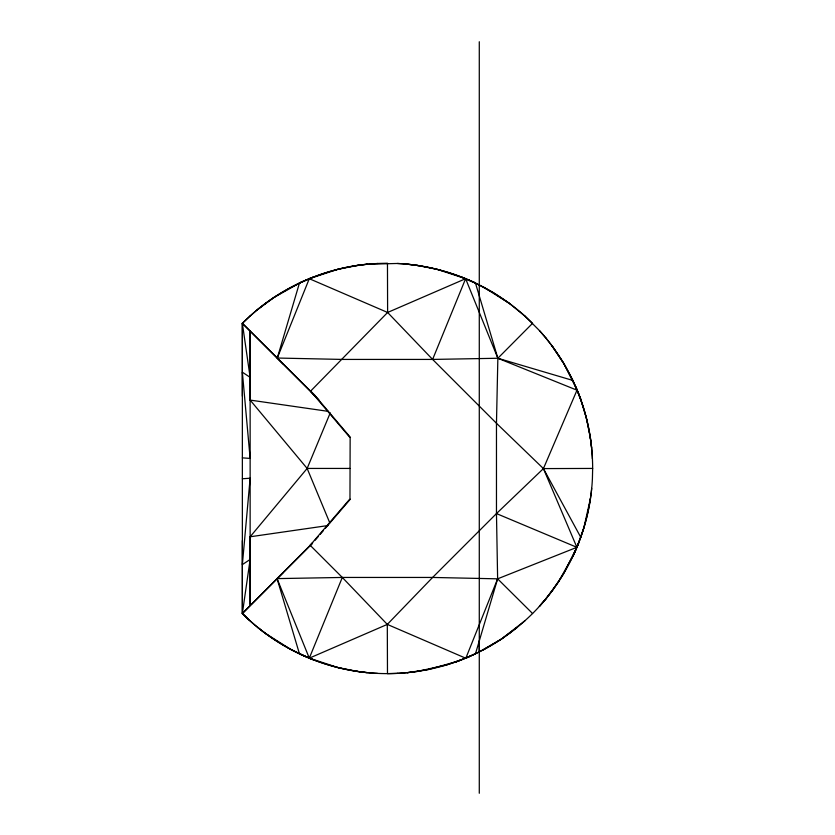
<?xml version="1.0" encoding="UTF-8"?>
<svg xmlns="http://www.w3.org/2000/svg" width="835" height="835" viewBox="0 0 835 835"><rect width="100%" height="100%" fill="white"/><g stroke="black" fill="none" stroke-linecap="round" stroke-linejoin="round"><path stroke-width="1.25" d="M479.28 640.915L479.269 651.895C447.977 667.729 412.511 675.045 377.503 673.386L377.326 673.386C326.965 671.058 277.898 649.275 242.359 613.527L242.359 323.333L249.707 316.34C282.053 286.937 323.99 268.369 367.504 264.204C327.56 267.858 287.25 284.965 257.472 309.649L249.571 316.465M304.577 656.143L299.452 653.805L277.063 578.613L342.308 577.444L432.613 577.444L497.629 578.832L532.573 613.516C568.301 577.977 590.063 528.91 592.412 478.57L592.662 468.404C592.599 441.59 587.349 414.786 577.079 389.997C586.013 411.738 591.232 434.983 592.412 458.457L592.401 458.248M470.345 280.717L475.459 283.065L497.858 358.257L496.47 423.282L496.47 513.577L497.629 578.832L475.47 653.795L465.617 658.168L387.304 624.403L342.308 577.444L310.161 545.297L349.969 498.892L350.147 437.759L310.589 391.135L387.617 312.467L465.617 278.702C487.483 287.741 507.795 300.558 525.33 316.455L539.431 330.556C557.55 350.575 571.724 374.153 580.763 399.589L578.801 394.308M417.385 671.434L446.798 664.858L465.888 658.053L497.629 578.832L576.891 547.322C584.646 528.534 589.677 508.619 591.681 488.381M590.46 498.359L583.884 527.772L576.891 547.322L496.47 513.577L432.613 577.444L387.304 624.403L309.305 658.168L290.528 649.296L265.081 633.139M283.19 363.956L277.283 358.038L309.294 278.702L387.617 312.467L432.613 359.426L496.47 423.282L543.428 468.592L576.891 547.322L578.801 542.552M576.891 547.322L563.354 574.115L552.165 590.815M313.344 659.775L309.305 658.168L342.308 577.444M304.566 280.717L299.452 283.065L277.283 358.038L342.308 359.426L432.613 359.426L465.617 278.702C443.969 269.788 420.798 264.643 397.429 263.474L367.056 264.246L377.483 263.474M250.156 604.467L250.145 536.78L307.144 468.435L330.242 412.897M576.108 549.169L572.831 556.434L576.995 547.05M572.831 556.434L575.169 551.319M573.217 555.619L558.511 581.786L545.975 598.726L552.593 590.241M315.139 540.203L318.49 536.3M320.16 534.348L323.51 530.444M325.191 528.492L350.303 499.215M312.509 542.98L242.359 613.527L249.582 620.405C264.716 634.068 281.844 645.486 300.276 654.191M432.613 359.426L497.858 358.257L532.553 323.333L525.173 316.308M251.074 604.853L312.426 543.47M282.981 572.706L277.063 578.613L309.305 658.168C330.963 667.029 354.113 672.227 377.503 673.386M310.161 545.297L312.645 542.823M242.359 396.218L242.359 323.333L314.711 395.279L350.481 437.446M496.47 513.577L543.428 468.592L577.079 389.997M242.338 323.354L249.707 316.34M525.215 620.52L501.626 638.932L479.269 651.895C499.006 642.157 516.959 628.974 532.573 613.516M517.439 627.21L500.833 639.464L483.371 649.839M257.159 309.921L274.078 297.396L300.266 282.679M265.071 303.731L265.613 303.324M509.298 633.546L509.851 633.139M479.269 651.884L465.617 658.168L470.345 656.143M306.716 279.788L299.452 283.065L311.152 277.951M313.334 277.095L309.294 278.702L337.81 269.329L357.537 265.426M463.769 658.919L456.317 661.737L461.588 659.775M457.162 661.435L428.261 669.534L407.407 672.655L418.095 671.33M250.145 536.78L328.186 525.518M356.827 265.53L367.504 264.204M397.418 673.386L407.866 672.613M242.359 478.768L250.135 478.215L242.359 564.606L250.135 559.45L242.359 613.527L249.738 620.551M377.274 263.484L387.461 263.234L387.617 312.467M397.648 673.375L387.482 673.636L387.304 624.403M592.662 468.435L543.428 468.592L580.763 537.281M242.369 540.652L242.38 613.548L250.135 605.751L250.135 331.119L250.135 400.09L307.144 468.435L349.886 468.435M242.359 457.862L250.135 458.425L242.359 372.191L250.135 377.347L242.359 323.333L318.824 399.808M397.429 263.474C424.389 264.831 451.057 271.511 475.459 283.065L468.195 279.788M367.097 672.624L356.869 671.34M407.824 264.246L418.053 265.53M250.135 400.09L328.176 411.352M417.375 265.426L437.102 269.329L465.617 278.702L497.858 358.257L577.194 390.269L575.169 385.54M357.537 671.434L337.81 667.53L309.305 658.168M497.858 358.257L572.82 380.426L577.194 390.269L563.949 363.747L552.154 346.045L563.354 362.755L572.82 380.426M461.578 277.084L475.459 283.065M311.163 658.919L299.452 653.805L306.727 657.082M474.635 282.679L493.141 292.542L509.841 303.731M483.35 287.021L509.267 303.303L525.33 316.455M265.645 633.567L257.514 627.242M310.589 391.135L314.711 395.279M539.431 330.556L546.236 338.446M545.975 338.123L552.572 346.588M307.144 468.435L329.762 522.793M577.945 392.126L580.763 399.589M580.461 398.733L586.274 417.625L590.46 438.511M590.355 437.801L591.639 448.03M479.28 41.75L479.28 793.25M546.267 598.382L539.431 606.314L546.267 598.382"/></g></svg>
